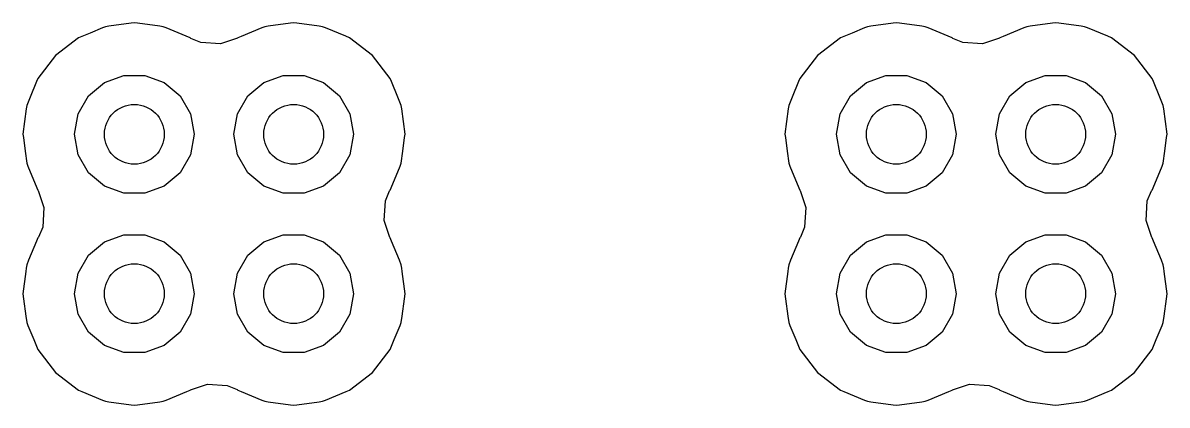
# Model space of a CAD drawing. Extents: x 0.99 to 4.24, y -7.27 to -4.02.
# Drawn here: x 1.3835 to 1.6096, y -5.4462 to -5.3707 of the extents above; entities that cross this region are included whole.
import ezdxf

# ---------------------------------------------------------------- set-up
doc = ezdxf.new("R2010")
doc.units = 0
doc.header["$MEASUREMENT"] = 0
doc.layers.add('BLACK', color=7, linetype='CONTINUOUS')

msp = doc.modelspace()

# ---------------------------------------------------------------- linework, layer by layer
at = {"layer": 'BLACK', "linetype": 'CONTINUOUS'}
for p, q in [((1.3968, -5.3727), (1.3945, -5.37365)), ((1.39921, -5.3717), (1.3968, -5.3727)), ((1.39981, -5.37145), (1.39921, -5.3717)), ((1.39921, -5.3717), (1.39921, -5.3717)), ((1.40046, -5.37136), (1.39981, -5.37145)), ((1.40486, -5.37078), (1.40046, -5.37136)), ((1.40046, -5.37136), (1.40046, -5.37136)), ((1.40551, -5.3707), (1.40486, -5.37078)), ((1.40616, -5.37078), (1.40551, -5.3707)), ((1.41056, -5.37136), (1.40616, -5.37078)), ((1.41121, -5.37145), (1.41056, -5.37136)), ((1.41056, -5.37136), (1.41056, -5.37136)), ((1.41181, -5.3717), (1.41121, -5.37145)), ((1.41579, -5.37335), (1.41181, -5.3717)), ((1.41181, -5.3717), (1.41181, -5.3717)), ((1.43071, -5.3717), (1.4266, -5.3734)), ((1.43131, -5.37145), (1.43071, -5.3717)), ((1.43071, -5.3717), (1.43071, -5.3717)), ((1.43196, -5.37136), (1.43131, -5.37145)), ((1.43636, -5.37078), (1.43196, -5.37136)), ((1.43196, -5.37136), (1.43196, -5.37136)), ((1.43701, -5.3707), (1.43636, -5.37078)), ((1.43765, -5.37078), (1.43701, -5.3707)), ((1.44206, -5.37136), (1.43765, -5.37078)), ((1.44271, -5.37145), (1.44206, -5.37136)), ((1.44206, -5.37136), (1.44206, -5.37136)), ((1.44331, -5.3717), (1.44271, -5.37145)), ((1.44729, -5.37335), (1.44331, -5.3717)), ((1.44331, -5.3717), (1.44331, -5.3717)), ((1.54739, -5.3727), (1.54509, -5.37365)), ((1.5498, -5.3717), (1.54739, -5.3727)), ((1.5504, -5.37145), (1.5498, -5.3717)), ((1.5498, -5.3717), (1.5498, -5.3717)), ((1.55105, -5.37136), (1.5504, -5.37145)), ((1.55546, -5.37078), (1.55105, -5.37136)), ((1.55105, -5.37136), (1.55105, -5.37136)), ((1.5561, -5.3707), (1.55546, -5.37078)), ((1.55675, -5.37078), (1.5561, -5.3707)), ((1.56115, -5.37136), (1.55675, -5.37078)), ((1.5618, -5.37145), (1.56115, -5.37136)), ((1.56115, -5.37136), (1.56115, -5.37136)), ((1.5624, -5.3717), (1.5618, -5.37145)), ((1.56638, -5.37335), (1.5624, -5.3717)), ((1.5624, -5.3717), (1.5624, -5.3717)), ((1.5813, -5.3717), (1.57719, -5.3734)), ((1.5819, -5.37145), (1.5813, -5.3717)), ((1.5813, -5.3717), (1.5813, -5.3717)), ((1.58255, -5.37136), (1.5819, -5.37145)), ((1.58695, -5.37078), (1.58255, -5.37136)), ((1.58255, -5.37136), (1.58255, -5.37136)), ((1.5876, -5.3707), (1.58695, -5.37078)), ((1.58825, -5.37078), (1.5876, -5.3707)), ((1.59265, -5.37136), (1.58825, -5.37078)), ((1.5933, -5.37145), (1.59265, -5.37136)), ((1.59265, -5.37136), (1.59265, -5.37136)), ((1.5939, -5.3717), (1.5933, -5.37145)), ((1.59788, -5.37335), (1.5939, -5.3717)), ((1.5939, -5.3717), (1.5939, -5.3717)), ((1.3945, -5.37365), (1.38994, -5.37715)), ((1.41652, -5.37365), (1.41579, -5.37335)), ((1.41669, -5.37378), (1.41652, -5.37365)), ((1.41868, -5.3746), (1.41669, -5.37378)), ((1.42256, -5.37486), (1.41868, -5.3746)), ((1.4259, -5.37372), (1.42256, -5.37486)), ((1.426, -5.37365), (1.4259, -5.37372)), ((1.4266, -5.3734), (1.426, -5.37365)), ((1.44802, -5.37365), (1.44729, -5.37335)), ((1.45258, -5.37715), (1.44802, -5.37365)), ((1.54509, -5.37365), (1.54053, -5.37715)), ((1.56711, -5.37365), (1.56638, -5.37335)), ((1.56728, -5.37378), (1.56711, -5.37365)), ((1.56927, -5.3746), (1.56728, -5.37378)), ((1.57315, -5.37486), (1.56927, -5.3746)), ((1.57649, -5.37372), (1.57315, -5.37486)), ((1.57659, -5.37365), (1.57649, -5.37372)), ((1.57719, -5.3734), (1.57659, -5.37365)), ((1.59861, -5.37365), (1.59788, -5.37335)), ((1.60317, -5.37715), (1.59861, -5.37365)), ((1.38994, -5.37715), (1.38644, -5.38171)), ((1.45608, -5.38171), (1.45258, -5.37715)), ((1.54053, -5.37715), (1.53703, -5.38171)), ((1.60667, -5.38171), (1.60317, -5.37715)), ((1.38644, -5.38171), (1.38619, -5.38231)), ((1.39961, -5.38249), (1.40346, -5.38108)), ((1.40346, -5.38108), (1.40756, -5.38108)), ((1.40756, -5.38108), (1.41142, -5.38249)), ((1.4311, -5.38249), (1.43496, -5.38108)), ((1.43496, -5.38108), (1.43906, -5.38108)), ((1.43906, -5.38108), (1.44291, -5.38249)), ((1.45633, -5.38231), (1.45608, -5.38171)), ((1.53703, -5.38171), (1.53678, -5.38231)), ((1.5502, -5.38249), (1.55405, -5.38108)), ((1.55405, -5.38108), (1.55815, -5.38108)), ((1.55815, -5.38108), (1.56201, -5.38249)), ((1.58169, -5.38249), (1.58555, -5.38108)), ((1.58555, -5.38108), (1.58965, -5.38108)), ((1.58965, -5.38108), (1.5935, -5.38249)), ((1.60692, -5.38231), (1.60667, -5.38171)), ((1.38619, -5.38231), (1.38492, -5.38539)), ((1.39646, -5.38512), (1.39961, -5.38249)), ((1.41142, -5.38249), (1.41456, -5.38512)), ((1.42796, -5.38512), (1.4311, -5.38249)), ((1.44291, -5.38249), (1.44606, -5.38512)), ((1.4576, -5.38539), (1.45633, -5.38231)), ((1.53678, -5.38231), (1.53551, -5.38539)), ((1.54705, -5.38512), (1.5502, -5.38249)), ((1.56201, -5.38249), (1.56515, -5.38512)), ((1.57855, -5.38512), (1.58169, -5.38249)), ((1.5935, -5.38249), (1.59665, -5.38512)), ((1.60819, -5.38539), (1.60692, -5.38231)), ((1.38492, -5.38539), (1.38424, -5.38702)), ((1.39441, -5.38868), (1.39646, -5.38512)), ((1.41456, -5.38512), (1.41661, -5.38868)), ((1.42591, -5.38868), (1.42796, -5.38512)), ((1.44606, -5.38512), (1.44811, -5.38868)), ((1.45828, -5.38702), (1.4576, -5.38539)), ((1.53551, -5.38539), (1.53483, -5.38702)), ((1.545, -5.38868), (1.54705, -5.38512)), ((1.56515, -5.38512), (1.5672, -5.38868)), ((1.5765, -5.38868), (1.57855, -5.38512)), ((1.59665, -5.38512), (1.5987, -5.38868)), ((1.60887, -5.38702), (1.60819, -5.38539)), ((1.38416, -5.38766), (1.38382, -5.3902)), ((1.38424, -5.38702), (1.38416, -5.38766)), ((1.38416, -5.38766), (1.38416, -5.38766)), ((1.45836, -5.38766), (1.45828, -5.38702)), ((1.4587, -5.3902), (1.45836, -5.38766)), ((1.45836, -5.38766), (1.45836, -5.38766)), ((1.53475, -5.38766), (1.53441, -5.3902)), ((1.53483, -5.38702), (1.53475, -5.38766)), ((1.53475, -5.38766), (1.53475, -5.38766)), ((1.60895, -5.38766), (1.60887, -5.38702)), ((1.60929, -5.3902), (1.60895, -5.38766)), ((1.60895, -5.38766), (1.60895, -5.38766)), ((1.38382, -5.3902), (1.38349, -5.39272)), ((1.3937, -5.39272), (1.39441, -5.38868)), ((1.41661, -5.38868), (1.41732, -5.39272)), ((1.4252, -5.39272), (1.42591, -5.38868)), ((1.44811, -5.38868), (1.44882, -5.39272)), ((1.45903, -5.39272), (1.4587, -5.3902)), ((1.53441, -5.3902), (1.53408, -5.39272)), ((1.54429, -5.39272), (1.545, -5.38868)), ((1.5672, -5.38868), (1.56791, -5.39272)), ((1.57579, -5.39272), (1.5765, -5.38868)), ((1.5987, -5.38868), (1.59941, -5.39272)), ((1.60962, -5.39272), (1.60929, -5.3902)), ((1.38349, -5.39272), (1.38358, -5.39336)), ((1.39441, -5.39676), (1.3937, -5.39272)), ((1.41732, -5.39272), (1.41661, -5.39676)), ((1.42591, -5.39676), (1.4252, -5.39272)), ((1.44882, -5.39272), (1.44811, -5.39676)), ((1.45894, -5.39336), (1.45903, -5.39272)), ((1.53408, -5.39272), (1.53417, -5.39336)), ((1.545, -5.39676), (1.54429, -5.39272)), ((1.56791, -5.39272), (1.5672, -5.39676)), ((1.5765, -5.39676), (1.57579, -5.39272)), ((1.59941, -5.39272), (1.5987, -5.39676)), ((1.60953, -5.39336), (1.60962, -5.39272)), ((1.38358, -5.39336), (1.38393, -5.39603)), ((1.45859, -5.39603), (1.45894, -5.39336)), ((1.53417, -5.39336), (1.53452, -5.39603)), ((1.60918, -5.39603), (1.60953, -5.39336)), ((1.38393, -5.39603), (1.38424, -5.39842)), ((1.39646, -5.40031), (1.39441, -5.39676)), ((1.41661, -5.39676), (1.41456, -5.40031)), ((1.42796, -5.40031), (1.42591, -5.39676)), ((1.44811, -5.39676), (1.44606, -5.40031)), ((1.45828, -5.39842), (1.45859, -5.39603)), ((1.53452, -5.39603), (1.53483, -5.39842)), ((1.54705, -5.40031), (1.545, -5.39676)), ((1.5672, -5.39676), (1.56515, -5.40031)), ((1.57855, -5.40031), (1.5765, -5.39676)), ((1.5987, -5.39676), (1.59665, -5.40031)), ((1.60887, -5.39842), (1.60918, -5.39603)), ((1.38424, -5.39842), (1.38449, -5.39902)), ((1.38449, -5.39902), (1.38449, -5.39902)), ((1.38449, -5.39902), (1.38495, -5.40013)), ((1.45757, -5.40013), (1.45803, -5.39902)), ((1.45803, -5.39902), (1.45828, -5.39842)), ((1.45803, -5.39902), (1.45803, -5.39902)), ((1.53483, -5.39842), (1.53508, -5.39902)), ((1.53508, -5.39902), (1.53508, -5.39902)), ((1.53508, -5.39902), (1.53555, -5.40013)), ((1.60816, -5.40013), (1.60862, -5.39902)), ((1.60862, -5.39902), (1.60887, -5.39842)), ((1.60862, -5.39902), (1.60862, -5.39902)), ((1.38495, -5.40013), (1.38644, -5.40373)), ((1.39961, -5.40295), (1.39646, -5.40031)), ((1.41456, -5.40031), (1.41142, -5.40295)), ((1.4311, -5.40295), (1.42796, -5.40031)), ((1.44606, -5.40031), (1.44291, -5.40295)), ((1.45608, -5.40373), (1.45757, -5.40013)), ((1.53555, -5.40013), (1.53703, -5.40373)), ((1.5502, -5.40295), (1.54705, -5.40031)), ((1.56515, -5.40031), (1.56201, -5.40295)), ((1.58169, -5.40295), (1.57855, -5.40031)), ((1.59665, -5.40031), (1.5935, -5.40295)), ((1.60667, -5.40373), (1.60816, -5.40013)), ((1.38644, -5.40373), (1.38652, -5.40382)), ((1.38652, -5.40382), (1.38765, -5.40716)), ((1.40346, -5.40435), (1.39961, -5.40295)), ((1.40756, -5.40435), (1.40346, -5.40435)), ((1.41142, -5.40295), (1.40756, -5.40435)), ((1.43496, -5.40435), (1.4311, -5.40295)), ((1.43906, -5.40435), (1.43496, -5.40435)), ((1.44291, -5.40295), (1.43906, -5.40435)), ((1.45512, -5.40589), (1.45595, -5.40389)), ((1.45595, -5.40389), (1.45608, -5.40373)), ((1.53703, -5.40373), (1.53711, -5.40382)), ((1.53711, -5.40382), (1.53824, -5.40716)), ((1.55405, -5.40435), (1.5502, -5.40295)), ((1.55815, -5.40435), (1.55405, -5.40435)), ((1.56201, -5.40295), (1.55815, -5.40435)), ((1.58555, -5.40435), (1.58169, -5.40295)), ((1.58965, -5.40435), (1.58555, -5.40435)), ((1.5935, -5.40295), (1.58965, -5.40435)), ((1.60571, -5.40589), (1.60654, -5.40389)), ((1.60654, -5.40389), (1.60667, -5.40373)), ((1.45487, -5.40976), (1.45512, -5.40589)), ((1.60546, -5.40976), (1.60571, -5.40589)), ((1.38765, -5.40716), (1.3874, -5.41104)), ((1.53824, -5.40716), (1.53799, -5.41104)), ((1.3874, -5.41104), (1.38657, -5.41304)), ((1.456, -5.41311), (1.45487, -5.40976)), ((1.53799, -5.41104), (1.53716, -5.41304)), ((1.60659, -5.41311), (1.60546, -5.40976)), ((1.38644, -5.4132), (1.38619, -5.41381)), ((1.38657, -5.41304), (1.38644, -5.4132)), ((1.39961, -5.41398), (1.40346, -5.41258)), ((1.40346, -5.41258), (1.40756, -5.41258)), ((1.40756, -5.41258), (1.41142, -5.41398)), ((1.4311, -5.41398), (1.43496, -5.41258)), ((1.43496, -5.41258), (1.43906, -5.41258)), ((1.43906, -5.41258), (1.44291, -5.41398)), ((1.45608, -5.4132), (1.456, -5.41311)), ((1.45633, -5.41381), (1.45608, -5.4132)), ((1.53703, -5.4132), (1.53678, -5.41381)), ((1.53716, -5.41304), (1.53703, -5.4132)), ((1.5502, -5.41398), (1.55405, -5.41258)), ((1.55405, -5.41258), (1.55815, -5.41258)), ((1.55815, -5.41258), (1.56201, -5.41398)), ((1.58169, -5.41398), (1.58555, -5.41258)), ((1.58555, -5.41258), (1.58965, -5.41258)), ((1.58965, -5.41258), (1.5935, -5.41398)), ((1.60667, -5.4132), (1.60659, -5.41311)), ((1.60692, -5.41381), (1.60667, -5.4132)), ((1.38619, -5.41381), (1.38462, -5.41761)), ((1.38619, -5.41381), (1.38619, -5.41381)), ((1.39646, -5.41662), (1.39961, -5.41398)), ((1.41142, -5.41398), (1.41456, -5.41662)), ((1.42796, -5.41662), (1.4311, -5.41398)), ((1.44291, -5.41398), (1.44606, -5.41662)), ((1.4579, -5.41761), (1.45633, -5.41381)), ((1.45633, -5.41381), (1.45633, -5.41381)), ((1.53678, -5.41381), (1.53521, -5.41761)), ((1.53678, -5.41381), (1.53678, -5.41381)), ((1.54705, -5.41662), (1.5502, -5.41398)), ((1.56201, -5.41398), (1.56515, -5.41662)), ((1.57855, -5.41662), (1.58169, -5.41398)), ((1.5935, -5.41398), (1.59665, -5.41662)), ((1.60849, -5.41761), (1.60692, -5.41381)), ((1.60692, -5.41381), (1.60692, -5.41381)), ((1.38462, -5.41761), (1.38424, -5.41851)), ((1.39441, -5.42017), (1.39646, -5.41662)), ((1.41456, -5.41662), (1.41661, -5.42017)), ((1.42591, -5.42017), (1.42796, -5.41662)), ((1.44606, -5.41662), (1.44811, -5.42017)), ((1.45828, -5.41851), (1.4579, -5.41761)), ((1.53521, -5.41761), (1.53483, -5.41851)), ((1.545, -5.42017), (1.54705, -5.41662)), ((1.56515, -5.41662), (1.5672, -5.42017)), ((1.5765, -5.42017), (1.57855, -5.41662)), ((1.59665, -5.41662), (1.5987, -5.42017)), ((1.60887, -5.41851), (1.60849, -5.41761)), ((1.38407, -5.41986), (1.38349, -5.42421)), ((1.38416, -5.41916), (1.38407, -5.41986)), ((1.38424, -5.41851), (1.38416, -5.41916)), ((1.38416, -5.41916), (1.38416, -5.41916)), ((1.3937, -5.42421), (1.39441, -5.42017)), ((1.41661, -5.42017), (1.41732, -5.42421)), ((1.4252, -5.42421), (1.42591, -5.42017)), ((1.44811, -5.42017), (1.44882, -5.42421)), ((1.45836, -5.41916), (1.45828, -5.41851)), ((1.45845, -5.41986), (1.45836, -5.41916)), ((1.45836, -5.41916), (1.45836, -5.41916)), ((1.45903, -5.42421), (1.45845, -5.41986)), ((1.53466, -5.41986), (1.53408, -5.42421)), ((1.53475, -5.41916), (1.53466, -5.41986)), ((1.53483, -5.41851), (1.53475, -5.41916)), ((1.53475, -5.41916), (1.53475, -5.41916)), ((1.54429, -5.42421), (1.545, -5.42017)), ((1.5672, -5.42017), (1.56791, -5.42421)), ((1.57579, -5.42421), (1.5765, -5.42017)), ((1.5987, -5.42017), (1.59941, -5.42421)), ((1.60895, -5.41916), (1.60887, -5.41851)), ((1.60904, -5.41986), (1.60895, -5.41916)), ((1.60895, -5.41916), (1.60895, -5.41916)), ((1.60962, -5.42421), (1.60904, -5.41986)), ((1.38349, -5.42421), (1.38362, -5.4252)), ((1.39441, -5.42825), (1.3937, -5.42421)), ((1.41732, -5.42421), (1.41661, -5.42825)), ((1.42591, -5.42825), (1.4252, -5.42421)), ((1.44882, -5.42421), (1.44811, -5.42825)), ((1.4589, -5.4252), (1.45903, -5.42421)), ((1.53408, -5.42421), (1.53421, -5.4252)), ((1.545, -5.42825), (1.54429, -5.42421)), ((1.56791, -5.42421), (1.5672, -5.42825)), ((1.5765, -5.42825), (1.57579, -5.42421)), ((1.59941, -5.42421), (1.5987, -5.42825)), ((1.60949, -5.4252), (1.60962, -5.42421)), ((1.38362, -5.4252), (1.38407, -5.42864)), ((1.45844, -5.42864), (1.4589, -5.4252)), ((1.53421, -5.4252), (1.53467, -5.42864)), ((1.60904, -5.42864), (1.60949, -5.4252)), ((1.38407, -5.42864), (1.38424, -5.42991)), ((1.39646, -5.4318), (1.39441, -5.42825)), ((1.41661, -5.42825), (1.41456, -5.4318)), ((1.42796, -5.4318), (1.42591, -5.42825)), ((1.44811, -5.42825), (1.44606, -5.4318)), ((1.45828, -5.42991), (1.45844, -5.42864)), ((1.53467, -5.42864), (1.53483, -5.42991)), ((1.54705, -5.4318), (1.545, -5.42825)), ((1.5672, -5.42825), (1.56515, -5.4318)), ((1.57855, -5.4318), (1.5765, -5.42825)), ((1.5987, -5.42825), (1.59665, -5.4318)), ((1.60887, -5.42991), (1.60904, -5.42864)), ((1.38424, -5.42991), (1.38449, -5.43051)), ((1.38449, -5.43051), (1.38449, -5.43051)), ((1.38449, -5.43051), (1.38563, -5.43325)), ((1.45689, -5.43325), (1.45803, -5.43051)), ((1.45803, -5.43051), (1.45828, -5.42991)), ((1.45803, -5.43051), (1.45803, -5.43051)), ((1.53483, -5.42991), (1.53508, -5.43051)), ((1.53508, -5.43051), (1.53508, -5.43051)), ((1.53508, -5.43051), (1.53622, -5.43325)), ((1.60748, -5.43325), (1.60862, -5.43051)), ((1.60862, -5.43051), (1.60887, -5.42991)), ((1.60862, -5.43051), (1.60862, -5.43051)), ((1.38563, -5.43325), (1.38644, -5.43522)), ((1.39961, -5.43444), (1.39646, -5.4318)), ((1.41456, -5.4318), (1.41142, -5.43444)), ((1.4311, -5.43444), (1.42796, -5.4318)), ((1.44606, -5.4318), (1.44291, -5.43444)), ((1.45608, -5.43522), (1.45689, -5.43325)), ((1.53622, -5.43325), (1.53703, -5.43522)), ((1.5502, -5.43444), (1.54705, -5.4318)), ((1.56515, -5.4318), (1.56201, -5.43444)), ((1.58169, -5.43444), (1.57855, -5.4318)), ((1.59665, -5.4318), (1.5935, -5.43444)), ((1.60667, -5.43522), (1.60748, -5.43325)), ((1.38644, -5.43522), (1.38994, -5.43978)), ((1.40346, -5.43584), (1.39961, -5.43444)), ((1.40756, -5.43584), (1.40346, -5.43584)), ((1.41142, -5.43444), (1.40756, -5.43584)), ((1.43496, -5.43584), (1.4311, -5.43444)), ((1.43906, -5.43584), (1.43496, -5.43584)), ((1.44291, -5.43444), (1.43906, -5.43584)), ((1.45258, -5.43978), (1.45608, -5.43522)), ((1.53703, -5.43522), (1.54053, -5.43978)), ((1.55405, -5.43584), (1.5502, -5.43444)), ((1.55815, -5.43584), (1.55405, -5.43584)), ((1.56201, -5.43444), (1.55815, -5.43584)), ((1.58555, -5.43584), (1.58169, -5.43444)), ((1.58965, -5.43584), (1.58555, -5.43584)), ((1.5935, -5.43444), (1.58965, -5.43584)), ((1.60317, -5.43978), (1.60667, -5.43522)), ((1.38994, -5.43978), (1.3945, -5.44328)), ((1.44802, -5.44328), (1.45258, -5.43978)), ((1.54053, -5.43978), (1.54509, -5.44328)), ((1.60165, -5.44094), (1.60317, -5.43978)), ((1.41662, -5.44321), (1.41996, -5.44207)), ((1.41996, -5.44207), (1.42384, -5.44233)), ((1.42384, -5.44233), (1.42583, -5.44315)), ((1.56721, -5.44321), (1.57055, -5.44207)), ((1.57055, -5.44207), (1.57443, -5.44233)), ((1.57443, -5.44233), (1.57642, -5.44315)), ((1.59861, -5.44328), (1.60165, -5.44094)), ((1.3945, -5.44328), (1.39511, -5.44353)), ((1.39511, -5.44353), (1.39921, -5.44523)), ((1.41181, -5.44523), (1.41592, -5.44353)), ((1.41592, -5.44353), (1.41652, -5.44328)), ((1.41652, -5.44328), (1.41662, -5.44321)), ((1.42583, -5.44315), (1.426, -5.44328)), ((1.426, -5.44328), (1.4266, -5.44353)), ((1.4266, -5.44353), (1.43071, -5.44523)), ((1.44331, -5.44523), (1.44741, -5.44353)), ((1.44741, -5.44353), (1.44802, -5.44328)), ((1.54509, -5.44328), (1.5457, -5.44353)), ((1.5457, -5.44353), (1.5498, -5.44523)), ((1.5624, -5.44523), (1.56651, -5.44353)), ((1.56651, -5.44353), (1.56711, -5.44328)), ((1.56711, -5.44328), (1.56721, -5.44321)), ((1.57642, -5.44315), (1.57659, -5.44328)), ((1.57659, -5.44328), (1.57719, -5.44353)), ((1.57719, -5.44353), (1.5813, -5.44523)), ((1.5939, -5.44523), (1.598, -5.44353)), ((1.598, -5.44353), (1.59861, -5.44328)), ((1.39921, -5.44523), (1.39921, -5.44523)), ((1.39921, -5.44523), (1.39981, -5.44548)), ((1.39981, -5.44548), (1.40046, -5.44557)), ((1.40046, -5.44557), (1.40046, -5.44557)), ((1.40046, -5.44557), (1.40486, -5.44615)), ((1.40486, -5.44615), (1.40551, -5.44623)), ((1.40551, -5.44623), (1.40616, -5.44615)), ((1.40616, -5.44615), (1.41056, -5.44557)), ((1.41056, -5.44557), (1.41121, -5.44548)), ((1.41056, -5.44557), (1.41056, -5.44557)), ((1.41121, -5.44548), (1.41181, -5.44523)), ((1.41181, -5.44523), (1.41181, -5.44523)), ((1.43071, -5.44523), (1.43071, -5.44523)), ((1.43071, -5.44523), (1.43131, -5.44548)), ((1.43131, -5.44548), (1.43196, -5.44557)), ((1.43196, -5.44557), (1.43196, -5.44557)), ((1.43196, -5.44557), (1.43636, -5.44615)), ((1.43636, -5.44615), (1.43701, -5.44623)), ((1.43701, -5.44623), (1.43765, -5.44615)), ((1.43765, -5.44615), (1.44206, -5.44557)), ((1.44206, -5.44557), (1.44271, -5.44548)), ((1.44206, -5.44557), (1.44206, -5.44557)), ((1.44271, -5.44548), (1.44331, -5.44523)), ((1.44331, -5.44523), (1.44331, -5.44523)), ((1.5498, -5.44523), (1.5498, -5.44523)), ((1.5498, -5.44523), (1.5504, -5.44548)), ((1.5504, -5.44548), (1.55105, -5.44557)), ((1.55105, -5.44557), (1.55105, -5.44557)), ((1.55105, -5.44557), (1.55546, -5.44615)), ((1.55546, -5.44615), (1.5561, -5.44623)), ((1.5561, -5.44623), (1.55675, -5.44615)), ((1.55675, -5.44615), (1.56115, -5.44557)), ((1.56115, -5.44557), (1.5618, -5.44548)), ((1.56115, -5.44557), (1.56115, -5.44557)), ((1.5618, -5.44548), (1.5624, -5.44523)), ((1.5624, -5.44523), (1.5624, -5.44523)), ((1.5813, -5.44523), (1.5813, -5.44523)), ((1.5813, -5.44523), (1.5819, -5.44548)), ((1.5819, -5.44548), (1.58255, -5.44557)), ((1.58255, -5.44557), (1.58255, -5.44557)), ((1.58255, -5.44557), (1.58695, -5.44615)), ((1.58695, -5.44615), (1.5876, -5.44623)), ((1.5876, -5.44623), (1.58825, -5.44615)), ((1.58825, -5.44615), (1.59265, -5.44557)), ((1.59265, -5.44557), (1.5933, -5.44548)), ((1.59265, -5.44557), (1.59265, -5.44557)), ((1.5933, -5.44548), (1.5939, -5.44523)), ((1.5939, -5.44523), (1.5939, -5.44523))]:
    msp.add_line(p, q, dxfattribs=at)
at = {"layer": 'BLACK'}
for centre in [(1.40551, -5.39272), (1.43701, -5.39272), (1.5561, -5.39272), (1.5876, -5.39272), (1.40551, -5.42421), (1.43701, -5.42421), (1.5561, -5.42421), (1.5876, -5.42421)]:
    msp.add_circle(centre, 0.00591, dxfattribs=at)

doc.saveas('drawing.dxf')
